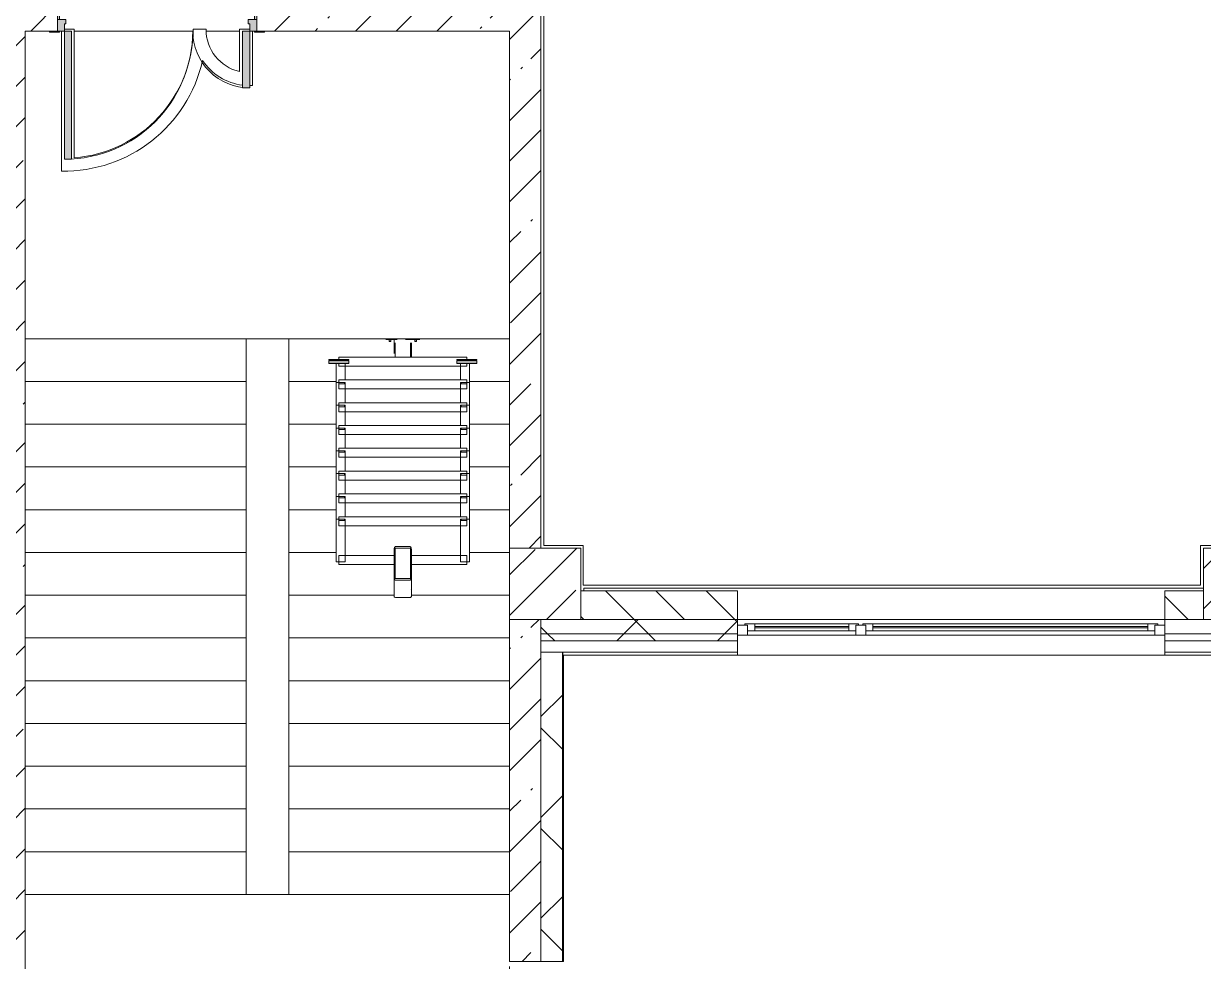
# Model space of a CAD drawing. Header units: millimetres. Extents: x 2623 to 211276, y -8553 to 29000.
# Drawn here: x 156334 to 164616, y 1150 to 7732 of the extents above; entities that cross this region are included whole.
import ezdxf

# ---------------------------------------------------------------- set-up
doc = ezdxf.new("R2010")
doc.units = ezdxf.units.MM
doc.linetypes.add('200_ШТРИХ__ш1_п0_6_', pattern=[160, 100, -60])
for name, color, linetype, lineweight in [('A-DETL-MBND-1', 7, '200_ШТРИХ__ш1_п0_6_', 9), ('A-GENM-1', 7, 'Continuous', 5), ('A-GLAZ-1', 7, 'Continuous', 5), ('A-WALL', 7, 'Continuous', 9), ('A-WALL-3', 7, 'Continuous', 5), ('I-WALL-3', 7, 'Continuous', 5), ('S-COLS-2', 7, 'Continuous', 5), ('S-STRS-1', 7, 'Continuous', 5)]:
    doc.layers.add(name, color=color, linetype=linetype, lineweight=lineweight)
for name, color, linetype, lineweight, true_color in [('A-DOOR-3', 7, 'Continuous', 5, 0xaaaaaa), ('A-DOOR-4', 7, 'Continuous', 5, 0xe2e2e2), ('A-DOOR-FRAM-3', 7, 'Continuous', 5, 0xe2e2e2), ('A-DOOR-FRAM-4', 7, 'Continuous', 5, 0xaaaaaa), ('A-FLOR-3', 7, 'Continuous', 5, 0xaaaaaa)]:
    doc.layers.add(name, color=color, linetype=linetype, lineweight=lineweight, true_color=true_color)
pattern_1 = [(45, (84266.1, 0), (-353.5534, 353.5534), []), (135, (84266.1, 0), (-353.5534, -353.5534), [])]
pattern_2 = [(45, (84266.1, 0), (-285.1231, 285.1231), []), (45, (84551.2, 0), (-285.1231, 285.1231), [504.031, -100.806, 16.764, -84.042])]

# ---------------------------------------------------------------- blocks, each defined once
blk = doc.blocks.new('BSC_Колонна _Прямоугольная - 500х500-V53-3_1_1_птичка')
at = {"layer": 'S-COLS-2'}
h = blk.add_hatch(dxfattribs=at)
h.set_pattern_fill('FP_59', color=256, style=0, pattern_type=2)
h.set_pattern_definition([(45, (-75730, -3800), (-285.1231, 285.1231), []), (45, (-75444.88, -3800), (-285.1231, 285.1231), [504.031, -100.806, 16.764, -84.042])])
h.paths.add_polyline_path([(-250, -250), (250, -250), (250, 250), (-250, 250), (-250, -98.8)])
for p, q in [((250, 250), (-250, 250)), ((-250, 250), (-250, -250)), ((250, -250), (250, 250)), ((-250, -250), (250, -250))]:
    blk.add_line(p, q, dxfattribs=at)
blk = doc.blocks.new('BSC_Колонна _Прямоугольная - 500х500-V54-3_1_1_птичка')
at = {"layer": 'S-COLS-2'}
h = blk.add_hatch(dxfattribs=at)
h.set_pattern_fill('FP_60', color=256, style=0, pattern_type=2)
h.set_pattern_definition([(45, (-80600, -3800), (-285.1231, 285.1231), []), (45, (-80314.88, -3800), (-285.1231, 285.1231), [504.031, -100.806, 16.764, -84.042])])
h.paths.add_polyline_path([(-250, -250), (250, -250), (250, 250), (-250, 250)])
for p, q in [((250, 250), (-250, 250)), ((-250, 250), (-250, -250)), ((250, -250), (250, 250)), ((-250, -250), (250, -250))]:
    blk.add_line(p, q, dxfattribs=at)
blk = doc.blocks.new('110_Дверь_СКБ_2Ст - Д-1 Лестничная клетка EIS60-24319353-3_1_1_птичка')
at = {"layer": 'A-DOOR-4'}
for points in [[(612.5, 1010), (612.5, 110), (662.5, 110), (662.5, 1010)], [(-631.1, 510), (-637.5, 510), (-637.5, 110), (-587.5, 110), (-587.5, 510)], [(712.5, 30), (697.5, 30), (697.5, -110), (712.5, -110)]]:
    blk.add_hatch(color=256, dxfattribs=at).paths.add_polyline_path(points)
h = blk.add_hatch(color=256, dxfattribs=at)
h.paths.add_polyline_path([(662.5, 110), (662.5, 60), (652.5, 60), (652.5, 30), (712.5, 30), (712.5, 110)])
h.paths.add_polyline_path([(-637.5, 110), (-687.5, 110), (-687.5, 30), (-627.5, 30), (-631.1, 60), (-637.5, 60)])
at = {"layer": 'A-DOOR-FRAM-3'}
for points in [[(-742.5, 118), (-742.5, 110), (-672.5, 110), (-672.5, 118)], [(697.5, 118), (697.5, 110), (767.5, 110), (767.5, 118)], [(-672.5, 30), (-687.5, 30), (-687.5, -110), (-672.5, -110)], [(-672.5, -110), (-742.5, -110), (-742.5, -118), (-672.5, -118)], [(697.5, -110), (697.5, -118), (767.5, -118), (767.5, -110)]]:
    blk.add_hatch(color=256, dxfattribs=at).paths.add_polyline_path(points)
at = {"layer": 'A-DOOR-3'}
for p, q in [((662.5, 1010), (612.5, 1010)), ((612.5, 1010), (612.5, 110)), ((662.5, 110), (662.5, 1010)), ((-637.5, 510), (-637.5, 110)), ((-587.5, 510), (-637.5, 510)), ((-587.5, 110), (-587.5, 510)), ((-637.5, 110), (-587.5, 110)), ((612.5, 110), (662.5, 110))]:
    blk.add_line(p, q, dxfattribs=at)
for centre, radius, start, end in [((662.5, 110), 900, 90, 180), ((-637.5, 110), 400, 360, 90)]:
    blk.add_arc(centre, radius, start, end, dxfattribs=at)
at = {"layer": 'A-DOOR-FRAM-4'}
for p, q in [((-672.5, 118), (-742.5, 118)), ((-742.5, 118), (-742.5, 110)), ((-742.5, 110), (-672.5, 110)), ((-637.5, 110), (-687.5, 110)), ((-687.5, 110), (-687.5, 30)), ((-672.5, 110), (-672.5, 118)), ((-637.5, 60), (-637.5, 110)), ((662.5, 110), (662.5, 60)), ((712.5, 110), (662.5, 110)), ((767.5, 118), (697.5, 118)), ((697.5, 118), (697.5, 110)), ((697.5, 110), (767.5, 110)), ((712.5, 30), (712.5, 110)), ((767.5, 110), (767.5, 118)), ((-687.5, 30), (-627.5, 30)), ((-672.5, 30), (-687.5, 30)), ((-687.5, 30), (-687.5, -110)), ((-672.5, -110), (-672.5, 30)), ((-627.5, 60), (-637.5, 60)), ((-627.5, 30), (-627.5, 60)), ((662.5, 60), (652.5, 60)), ((652.5, 60), (652.5, 30)), ((652.5, 30), (712.5, 30)), ((712.5, 30), (697.5, 30)), ((697.5, 30), (697.5, -110)), ((712.5, -110), (712.5, 30)), ((-672.5, -110), (-742.5, -110)), ((-742.5, -110), (-742.5, -118)), ((-742.5, -118), (-672.5, -118)), ((-687.5, -110), (-672.5, -110)), ((-672.5, -118), (-672.5, -110)), ((697.5, -110), (712.5, -110)), ((767.5, -110), (697.5, -110)), ((697.5, -110), (697.5, -118)), ((697.5, -118), (767.5, -118)), ((767.5, -118), (767.5, -110))]:
    blk.add_line(p, q, dxfattribs=at)
blk = doc.blocks.new('Анкер клиновой - Анкер клиновой МКТ В 10-10-16_85-22193208-3_1_1_птичка')
at = {"layer": 'A-DETL-MBND-1'}
for p, q in [((122191.4, 13788), (122191.4, 13784)), ((122207.4, 13788), (122191.4, 13788)), ((122191.4, 13788), (122207.4, 13788)), ((122194.4, 13798), (122194.4, 13784)), ((122204.4, 13798), (122194.4, 13798)), ((122194.4, 13798), (122204.4, 13798)), ((122204.4, 13784), (122204.4, 13798)), ((122207.4, 13784), (122207.4, 13788))]:
    blk.add_line(p, q, dxfattribs=at)
blk = doc.blocks.new('ОМ_Полоса_Трапеция прямоугольная_Прокат_ГОСТ 103-2006 - ОМ_Полоса_Трапеция прямоугольная_Прокат_ГОСТ 103-2006-21111644-3_1_1_птичка')
at = {"layer": 'A-GENM-1'}
for p, q in [((122699.4, 15046.5), (122699.4, 15056.5)), ((122699.4, 15056.5), (122739.4, 15056.5)), ((122739.4, 15046.5), (122699.4, 15046.5)), ((122739.4, 15056.5), (122739.4, 15046.5))]:
    blk.add_line(p, q, dxfattribs=at)
blk = doc.blocks.new('ОМ_Полоса_Трапеция прямоугольная_Прокат_ГОСТ 103-2006 - ОМ_Полоса_Трапеция прямоугольная_Прокат_ГОСТ 103-2006-V106-3_1_1_птичка')
at = {"layer": 'A-GENM-1'}
for p, q in [((122699.4, 14416.5), (122699.4, 14406.5)), ((122739.4, 14416.5), (122699.4, 14416.5)), ((122739.4, 14406.5), (122739.4, 14416.5)), ((122699.4, 14406.5), (122739.4, 14406.5))]:
    blk.add_line(p, q, dxfattribs=at)
blk = doc.blocks.new('ОМ_Полоса_Трапеция прямоугольная_Прокат_ГОСТ 103-2006 - ОМ_Полоса_Трапеция прямоугольная_Прокат_ГОСТ 103-2006-V107-3_1_1_птичка')
at = {"layer": 'A-GENM-1'}
for p, q in [((122699.4, 14256.5), (122699.4, 14246.5)), ((122739.4, 14256.5), (122699.4, 14256.5)), ((122699.4, 14246.5), (122739.4, 14246.5)), ((122739.4, 14246.5), (122739.4, 14256.5))]:
    blk.add_line(p, q, dxfattribs=at)
blk = doc.blocks.new('ОМ_Полоса_Трапеция прямоугольная_Прокат_ГОСТ 103-2006 - ОМ_Полоса_Трапеция прямоугольная_Прокат_ГОСТ 103-2006-V108-3_1_1_птичка')
at = {"layer": 'A-GENM-1'}
for p, q in [((122699.4, 14096.5), (122699.4, 14086.5)), ((122739.4, 14096.5), (122699.4, 14096.5)), ((122699.4, 14086.5), (122739.4, 14086.5)), ((122739.4, 14086.5), (122739.4, 14096.5))]:
    blk.add_line(p, q, dxfattribs=at)
blk = doc.blocks.new('ОМ_Полоса_Прокат_ГОСТ 103-2006 - ОМ_Полоса_Прокат_ГОСТ 103-2006-22193251-3_1_1_птичка')
at = {"layer": 'A-GENM-1'}
for p, q in [((122809.4, 13929.5), (122669.4, 13929.5)), ((122669.4, 13929.5), (122669.4, 13926.5)), ((122669.4, 13926.5), (122809.4, 13926.5)), ((122809.4, 13926.5), (122809.4, 13929.5))]:
    blk.add_line(p, q, dxfattribs=at)
blk = doc.blocks.new('ОМ_Полоса_Прокат_ГОСТ 103-2006 - ОМ_Полоса_Прокат_ГОСТ 103-2006-22193252-3_1_1_птичка')
at = {"layer": 'A-GENM-1'}
for p, q in [((122669.4, 13954.2), (122669.4, 13950.8)), ((122809.4, 13954.2), (122669.4, 13954.2)), ((122669.4, 13950.8), (122809.4, 13950.8)), ((122669.4, 13933.9), (122669.4, 13950.8)), ((122809.4, 13933.9), (122669.4, 13933.9)), ((122809.4, 13950.8), (122809.4, 13954.2)), ((122809.4, 13950.8), (122809.4, 13933.9))]:
    blk.add_line(p, q, dxfattribs=at)
blk = doc.blocks.new('ОМ_Полоса_Трапеция прямоугольная_Прокат_ГОСТ 103-2006 - ОМ_Полоса_Трапеция прямоугольная_Прокат_ГОСТ 103-2006-21111686-3_1_1_птичка')
at = {"layer": 'A-GENM-1'}
for p, q in [((121839.4, 15056.5), (121879.4, 15056.5)), ((121839.4, 15046.5), (121839.4, 15056.5)), ((121879.4, 15046.5), (121839.4, 15046.5)), ((121879.4, 15056.5), (121879.4, 15046.5))]:
    blk.add_line(p, q, dxfattribs=at)
blk = doc.blocks.new('ОМ_Полоса_Трапеция прямоугольная_Прокат_ГОСТ 103-2006 - ОМ_Полоса_Трапеция прямоугольная_Прокат_ГОСТ 103-2006-V109-3_1_1_птичка')
at = {"layer": 'A-GENM-1'}
for p, q in [((121879.4, 14416.5), (121839.4, 14416.5)), ((121839.4, 14416.5), (121839.4, 14406.5)), ((121879.4, 14406.5), (121879.4, 14416.5)), ((121839.4, 14406.5), (121879.4, 14406.5))]:
    blk.add_line(p, q, dxfattribs=at)
blk = doc.blocks.new('ОМ_Полоса_Трапеция прямоугольная_Прокат_ГОСТ 103-2006 - ОМ_Полоса_Трапеция прямоугольная_Прокат_ГОСТ 103-2006-V110-3_1_1_птичка')
at = {"layer": 'A-GENM-1'}
for p, q in [((121879.4, 14256.5), (121839.4, 14256.5)), ((121839.4, 14256.5), (121839.4, 14246.5)), ((121839.4, 14246.5), (121879.4, 14246.5)), ((121879.4, 14246.5), (121879.4, 14256.5))]:
    blk.add_line(p, q, dxfattribs=at)
blk = doc.blocks.new('ОМ_Полоса_Трапеция прямоугольная_Прокат_ГОСТ 103-2006 - ОМ_Полоса_Трапеция прямоугольная_Прокат_ГОСТ 103-2006-V111-3_1_1_птичка')
at = {"layer": 'A-GENM-1'}
for p, q in [((121879.4, 14096.5), (121839.4, 14096.5)), ((121839.4, 14096.5), (121839.4, 14086.5)), ((121839.4, 14086.5), (121879.4, 14086.5)), ((121879.4, 14086.5), (121879.4, 14096.5))]:
    blk.add_line(p, q, dxfattribs=at)
blk = doc.blocks.new('ОМ_Полоса_Прокат_ГОСТ 103-2006 - ОМ_Полоса_Прокат_ГОСТ 103-2006-22193295-3_1_1_птичка')
at = {"layer": 'A-GENM-1'}
for p, q in [((121909.4, 13929.5), (121769.4, 13929.5)), ((121769.4, 13929.5), (121769.4, 13926.5)), ((121769.4, 13926.5), (121909.4, 13926.5)), ((121909.4, 13926.5), (121909.4, 13929.5))]:
    blk.add_line(p, q, dxfattribs=at)
blk = doc.blocks.new('ОМ_Полоса_Прокат_ГОСТ 103-2006 - ОМ_Полоса_Прокат_ГОСТ 103-2006-22193296-3_1_1_птичка')
at = {"layer": 'A-GENM-1'}
for p, q in [((121909.4, 13954.2), (121769.4, 13954.2)), ((121769.4, 13954.2), (121769.4, 13950.8)), ((121769.4, 13950.8), (121909.4, 13950.8)), ((121769.4, 13933.9), (121769.4, 13950.8)), ((121909.4, 13933.9), (121769.4, 13933.9)), ((121909.4, 13950.8), (121909.4, 13954.2)), ((121909.4, 13950.8), (121909.4, 13933.9))]:
    blk.add_line(p, q, dxfattribs=at)
blk = doc.blocks.new('ОМ_Труба_ГОСТ 8639-82 - ОМ_Труба_ГОСТ 8639-82-21111694-3_1_1_птичка')
at = {"layer": 'A-GENM-1'}
for p, q in [((122229.4, 15590.5), (122229.4, 15456.5)), ((122238.4, 15595.1), (122340.4, 15595.1)), ((122349.4, 15456.5), (122349.4, 15590.5)), ((122229.4, 15256.4), (122229.4, 15456.5)), ((122235.4, 15456.5), (122235.4, 15256.4)), ((122238.4, 15474.2), (122340.4, 15474.2)), ((122340.4, 15462.4), (122238.4, 15462.4)), ((122343.4, 15256.4), (122343.4, 15456.5)), ((122349.4, 15456.5), (122349.4, 15256.4)), ((122238.4, 15250.5), (122340.4, 15250.5)), ((122340.4, 15238.8), (122238.4, 15238.8))]:
    blk.add_line(p, q, dxfattribs=at)
at = {"layer": 'A-GENM-1', "flags": 128}
for points in [[(122229.4, 15456.5), (122229.6, 15460), (122230.1, 15463.3), (122231, 15466.3), (122232.1, 15469), (122233.4, 15471.2), (122235, 15472.8), (122236.7, 15473.8), (122238.4, 15474.2)], [(122238.4, 15462.4), (122237.9, 15462.3), (122237.3, 15461.9), (122236.8, 15461.4), (122236.3, 15460.7), (122235.9, 15459.8), (122235.7, 15458.8), (122235.5, 15457.7), (122235.4, 15456.5)], [(122340.4, 15474.2), (122342.2, 15473.8), (122343.9, 15472.8), (122345.4, 15471.2), (122346.8, 15469), (122347.9, 15466.3), (122348.8, 15463.3), (122349.3, 15460), (122349.4, 15456.5)], [(122343.4, 15456.5), (122343.4, 15457.7), (122343.2, 15458.8), (122342.9, 15459.8), (122342.6, 15460.7), (122342.1, 15461.4), (122341.6, 15461.9), (122341, 15462.3), (122340.4, 15462.4)], [(122238.4, 15238.8), (122236.7, 15239.1), (122235, 15240.1), (122233.4, 15241.8), (122232.1, 15243.9), (122231, 15246.6), (122230.1, 15249.7), (122229.6, 15253), (122229.4, 15256.4)], [(122235.4, 15256.4), (122235.5, 15255.3), (122235.7, 15254.2), (122235.9, 15253.2), (122236.3, 15252.3), (122236.8, 15251.5), (122237.3, 15251), (122237.9, 15250.7), (122238.4, 15250.5)], [(122349.4, 15256.4), (122349.3, 15253), (122348.8, 15249.7), (122347.9, 15246.6), (122346.8, 15243.9), (122345.4, 15241.8), (122343.9, 15240.1), (122342.2, 15239.1), (122340.4, 15238.8)], [(122340.4, 15250.5), (122341, 15250.7), (122341.6, 15251), (122342.1, 15251.5), (122342.6, 15252.3), (122342.9, 15253.2), (122343.2, 15254.2), (122343.4, 15255.3), (122343.4, 15256.4)]]:
    blk.add_lwpolyline(points, dxfattribs=at)
at = {"layer": 'A-GENM-1'}
for centre, major_axis, start_param, end_param in [((122238.4, 15590.5), (9, 0), 1.570796, 3.141593), ((122340.4, 15590.5), (9, 0), 0, 1.570796), ((122238.4, 15538.5), (9, 0), 3.141593, 3.665191), ((122340.4, 15538.5), (-9, 0), 2.617994, 3.141593)]:
    blk.add_ellipse(centre, major_axis=major_axis, ratio=0.509802, start_param=start_param, end_param=end_param, dxfattribs=at)
blk = doc.blocks.new('ОМ_Уголок_ГОСТ 8509-93 - ОМ_Уголок_ГОСТ 8509-93-22194532-3_1_1_птичка')
at = {"layer": 'A-GENM-1'}
for p, q in [((0, 45.2), (0, -17.8)), ((390, 45.2), (0, 45.2)), ((900, 45.2), (510, 45.2)), ((900, -17.8), (900, 45.2)), ((0, -17.8), (390, -17.8)), ((510, -17.8), (900, -17.8))]:
    blk.add_line(p, q, dxfattribs=at)
blk = doc.blocks.new('ОМ_Уголок_ГОСТ 8509-93 - ОМ_Уголок_ГОСТ 8509-93-V112-3_1_1_птичка')
at = {"layer": 'A-GENM-1'}
for p, q in [((0, 45.2), (0, -17.8)), ((900, 45.2), (0, 45.2)), ((900, -17.8), (900, 45.2)), ((0, -17.8), (900, -17.8))]:
    blk.add_line(p, q, dxfattribs=at)
blk = doc.blocks.new('ОМ_Уголок_ГОСТ 8509-93 - ОМ_Уголок_ГОСТ 8509-93-22194533-3_1_1_птичка')
at = {"layer": 'A-GENM-1'}
for p, q in [((0, 45.2), (0, -17.8)), ((300, 45.2), (0, 45.2)), ((300, -17.8), (300, 45.2)), ((0, -17.8), (300, -17.8))]:
    blk.add_line(p, q, dxfattribs=at)
blk = doc.blocks.new('ОМ_Уголок_ГОСТ 8509-93 - ОМ_Уголок_ГОСТ 8509-93-V113-3_1_1_птичка')
at = {"layer": 'A-GENM-1'}
for p, q in [((0, 45.2), (0, -17.8)), ((142.2, 45.2), (0, 45.2)), ((0, -17.8), (160, -17.8))]:
    blk.add_line(p, q, dxfattribs=at)
blk = doc.blocks.new('ОМ_Уголок_ГОСТ 8509-93 - ОМ_Уголок_ГОСТ 8509-93-V114-3_1_1_птичка')
at = {"layer": 'A-GENM-1'}
for p, q in [((300, 45.2), (157.8, 45.2)), ((300, -17.8), (300, 45.2)), ((140, -17.8), (300, -17.8))]:
    blk.add_line(p, q, dxfattribs=at)
blk = doc.blocks.new('ОМ_Уголок_ГОСТ 8509-93 - ОМ_Уголок_ГОСТ 8509-93-V115-3_1_1_птичка')
at = {"layer": 'A-GENM-1'}
for p, q in [((0, 45.2), (0, 27.8)), ((900, 45.2), (0, 45.2)), ((0, 7.4), (0, -17.8)), ((900, 27.8), (900, 45.2)), ((900, -17.8), (900, 7.4)), ((0, -17.8), (900, -17.8))]:
    blk.add_line(p, q, dxfattribs=at)
blk = doc.blocks.new('ОМ_Уголок_ГОСТ 8509-93 - ОМ_Уголок_ГОСТ 8509-93-V116-3_1_1_птичка')
at = {"layer": 'A-GENM-1'}
for p, q in [((0, 45.2), (0, -17.8)), ((7.4, 45.2), (0, 45.2)), ((142.2, 45.2), (27.8, 45.2)), ((0, -17.8), (7.4, -17.8)), ((27.8, -17.8), (160, -17.8))]:
    blk.add_line(p, q, dxfattribs=at)
blk = doc.blocks.new('ОМ_Уголок_ГОСТ 8509-93 - ОМ_Уголок_ГОСТ 8509-93-V117-3_1_1_птичка')
at = {"layer": 'A-GENM-1'}
for p, q in [((272.2, 45.2), (157.8, 45.2)), ((300, 45.2), (292.6, 45.2)), ((300, -17.8), (300, 45.2)), ((140, -17.8), (272.2, -17.8)), ((292.6, -17.8), (300, -17.8))]:
    blk.add_line(p, q, dxfattribs=at)
blk = doc.blocks.new('ОМ_Труба_ГОСТ 8639-82 - ОМ_Труба_ГОСТ 8639-82-21111710-3_1_1_птичка')
at = {"layer": 'A-DETL-MBND-1'}
for p, q in [((122229.4, 13908.7), (122229.4, 13784)), ((122235.4, 13908.7), (122235.4, 13784)), ((122343.4, 13908.7), (122343.4, 13784)), ((122349.4, 13784), (122349.4, 13908.7))]:
    blk.add_line(p, q, dxfattribs=at)
blk = doc.blocks.new('ОМ_Уголок_ГОСТ 8510-86 - ОМ_Уголок_ГОСТ 8510-86-V118-3_1_1_птичка')
at = {"layer": 'A-DETL-MBND-1'}
blk.add_line((0, 0), (240, 0), dxfattribs=at)
blk = doc.blocks.new('120_Окно_СКБ_2Ст - 120_Окно_СКБ_2Ст 3000х2500 _мал_створка слева_-22809161-3_1_1_птичка')
at = {"layer": 'A-GLAZ-1'}
for p, q in [((-1500, -75), (-1500, -5)), ((-1500, -5), (-1430, -5)), ((1500, -5), (-1500, -5)), ((-1430, -75), (-1500, -75)), ((-1500, -75), (-1450, -75)), ((-1430, -75), (-1450, -75)), ((-1450, -75), (-1450, -85)), ((-1430, -5), (-1430, -75)), ((600, -35), (-1430, -35)), ((-1430, -35), (-1430, -75)), ((-1380, -85), (-1380, -35)), ((-1380, -55), (550, -55)), ((550, -65), (-1380, -65)), ((550, -85), (550, -35)), ((600, -75), (600, -5)), ((600, -5), (670, -5)), ((600, -75), (600, -35)), ((670, -75), (600, -75)), ((620, -75), (600, -75)), ((620, -75), (650, -75)), ((620, -85), (620, -75)), ((670, -75), (650, -75)), ((650, -75), (650, -85)), ((670, -5), (670, -75)), ((1430, -35), (670, -35)), ((670, -35), (670, -75)), ((720, -85), (720, -35)), ((720, -55), (1380, -55)), ((1380, -65), (720, -65)), ((1380, -85), (1380, -35)), ((1430, -75), (1430, -5)), ((1430, -5), (1500, -5)), ((1430, -75), (1430, -35)), ((1500, -75), (1430, -75)), ((1450, -75), (1430, -75)), ((1450, -75), (1500, -75)), ((1450, -85), (1450, -75)), ((1500, -5), (1500, -75)), ((-1450, -85), (620, -85)), ((620, -85), (-1450, -85)), ((650, -85), (1450, -85)), ((1450, -85), (650, -85))]:
    blk.add_line(p, q, dxfattribs=at)

msp = doc.modelspace()

# ---------------------------------------------------------------- hatches: boundary and pattern name
at = {"layer": 'A-WALL-3'}
h = msp.add_hatch(dxfattribs=at)
h.set_pattern_fill('FP_69', color=256, style=0, pattern_type=2)
h.set_pattern_definition([(135, (84266.1, 0), (-176.7767, -176.7767), [])])
h.paths.add_polyline_path([(168366.1, 3550), (168466.1, 3550), (168466.1, 3750), (168366.1, 3750), (168366.1, 3701.2)])
h.paths.add_polyline_path([(167236.7, 3550), (167466.1, 3550), (167466.1, 3750), (166566.1, 3750), (166566.1, 3550)])
h.paths.add_polyline_path([(164346.1, 3550), (164616.1, 3550), (164616.1, 3750), (164346.1, 3750)])
h.paths.add_polyline_path([(160711.3, 3550), (161346.1, 3550), (161346.1, 3750), (160246.1, 3750), (160246.1, 3550)])
h.paths.add_polyline_path([(165116.1, 3550), (165666.1, 3550), (165666.1, 3750), (165116.1, 3750), (165116.1, 3666.7)])
h = msp.add_hatch(dxfattribs=at)
h.set_pattern_fill('FP_71', color=256, style=0, pattern_type=2)
h.set_pattern_definition(pattern_1)
h.paths.add_polyline_path([(168967.7, 3450), (168966.1, 3550), (168366.1, 3550), (168366.1, 3450), (168966.1, 3450)])
h.paths.add_polyline_path([(160711.3, 3450), (161346.1, 3450), (161346.1, 3550), (159966.1, 3550), (159966.1, 3450), (160246.1, 3450)])
h.paths.add_polyline_path([(166566.1, 3450), (167466.1, 3450), (167466.1, 3550), (166566.1, 3550)])
h.paths.add_polyline_path([(165666.1, 3450), (165666.1, 3550), (164346.1, 3550), (164346.1, 3450), (165372.3, 3450)])
h = msp.add_hatch(dxfattribs=at)
h.set_pattern_fill('FP_71', color=256, style=0, pattern_type=2)
h.set_pattern_definition(pattern_1)
h.paths.add_polyline_path([(169067.7, 3400), (169067.7, 3450), (168366.1, 3450), (168366.1, 3400), (168967.7, 3400)])
h.paths.add_polyline_path([(161346.1, 3400), (161346.1, 3450), (159966.1, 3450), (159966.1, 3400), (160711.3, 3400)])
h.paths.add_polyline_path([(164346.1, 3400), (165666.1, 3400), (165666.1, 3450), (164346.1, 3450)])
h.paths.add_polyline_path([(167236.7, 3400), (167466.1, 3400), (167466.1, 3450), (166566.1, 3450), (166566.1, 3400)])
h = msp.add_hatch(dxfattribs=at)
h.set_pattern_fill('FP_71', color=256, style=0, pattern_type=2)
h.set_pattern_definition(pattern_1)
h.paths.add_polyline_path([(160116.1, -250), (160116.1, 350), (159966.1, 350), (159966.1, -250)])
h.paths.add_polyline_path([(160116.1, 1150), (160116.1, 3320), (159966.1, 3320), (159966.1, 1150)])
at = {"layer": 'I-WALL-3'}
h = msp.add_hatch(dxfattribs=at)
h.set_pattern_fill('FP_67', color=256, style=0, pattern_type=2)
h.set_pattern_definition(pattern_2)
h.paths.add_polyline_path([(158026.1, 7680), (159746.1, 7680), (159746.1, 7900), (157971.1, 7900), (157971.1, 7680)])
h.paths.add_polyline_path([(156516.1, 7680), (156571.1, 7680), (156571.1, 7900), (156126.1, 7900), (156126.1, 7680), (156346.1, 7680)])
h = msp.add_hatch(dxfattribs=at)
h.set_pattern_fill('FP_67', color=256, style=0, pattern_type=2)
h.set_pattern_definition(pattern_2)
h.paths.add_polyline_path([(159779.1, 120), (159966.1, 120), (159966.1, 350), (159746.1, 350), (159746.1, 120)])
h.paths.add_polyline_path([(159779.1, 1150), (159966.1, 1150), (159966.1, 3550), (159746.1, 3550), (159746.1, 1150)])
h.paths.add_polyline_path([(159746.1, 4050), (159966.1, 4050), (159966.1, 7900), (159746.1, 7900), (159746.1, 4279.6)])
h = msp.add_hatch(dxfattribs=at)
h.set_pattern_fill('FP_67', color=256, style=0, pattern_type=2)
h.set_pattern_definition(pattern_2)
h.paths.add_polyline_path([(156126.1, 120), (156346.1, 120), (156346.1, 7680), (156126.1, 7680), (156126.1, 1965.8)])

# ---------------------------------------------------------------- linework, layer by layer
at = {"layer": 'A-DETL-MBND-1'}
msp.add_line((159746.1, 535), (159746.1, 1150), dxfattribs=at)
at = {"layer": 'A-FLOR-3'}
for p, q in [((159987.1, 9100), (159987.1, 4070)), ((156599.6, 7680), (156599.6, 6697.1)), ((156689.6, 7691.9), (156621.1, 7691.9)), ((156689.6, 6789.7), (156689.6, 7691.9)), ((156689.6, 7680), (157523.9, 7680)), ((157614.6, 7691.9), (157524.6, 7691.9)), ((157615.7, 7680), (157850.8, 7680)), ((157921.1, 7691.9), (157850.8, 7691.9)), ((157850.8, 7691.9), (157850.8, 7394.8)), ((157940.8, 7297.5), (157940.8, 7680)), ((159987.1, 4070), (160261.1, 4070)), ((160261.1, 4070), (160261.1, 3791)), ((164596.1, 3791), (164596.1, 4070)), ((164596.1, 4070), (165136.1, 4070)), ((160261.1, 3791), (164596.1, 3791))]:
    msp.add_line(p, q, dxfattribs=at)
for centre, radius, start, end in [((156619.6, 7691.9), 905, 274.43687, 360), ((157919.6, 7691.9), 305, 180, 256.9573), ((156619.6, 7691.9), 995, 268.8489, 347.32946), ((157919.6, 7691.9), 395, 213.54048, 262.94436), ((157919.6, 7691.9), 395, 270.21425, 273.07201)]:
    msp.add_arc(centre, radius, start, end, dxfattribs=at)
at = {"layer": 'A-WALL'}
for p, q in [((161346.1, 3550), (160246.1, 3550)), ((164616.1, 3550), (164346.1, 3550)), ((159966.1, 3450), (161346.1, 3450)), ((159966.1, 3400), (161346.1, 3400)), ((164346.1, 3450), (165666.1, 3450)), ((164346.1, 3400), (165666.1, 3400)), ((159966.1, 3320), (159966.1, 1150)), ((159966.1, 3320), (161346.1, 3320)), ((160116.1, 1150), (160116.1, 3320)), ((160119.1, 1150), (160119.1, 3320)), ((164346.1, 3320), (165666.1, 3320)), ((160124.1, 3300), (160119.1, 3300))]:
    msp.add_line(p, q, dxfattribs=at)
at = {"layer": 'A-WALL-3'}
for p, q in [((161346.1, 3750), (160246.1, 3750)), ((161346.1, 3300), (161346.1, 3750)), ((164346.1, 3750), (164346.1, 3300)), ((164616.1, 3750), (164346.1, 3750)), ((159966.1, 3550), (159966.1, 3320)), ((161346.1, 3550), (164346.1, 3550)), ((160124.1, 1150), (160124.1, 3300)), ((169217.7, 3300), (160124.1, 3300)), ((159966.1, 1150), (160124.1, 1150))]:
    msp.add_line(p, q, dxfattribs=at)
at = {"layer": 'I-WALL-3'}
for p, q in [((159966.1, 4050), (159966.1, 7900)), ((156346.1, 120), (156346.1, 7680)), ((156346.1, 7680), (156516.1, 7680)), ((157523.9, 7680), (156689.6, 7680)), ((157850.8, 7680), (157615.7, 7680)), ((158026.1, 7680), (159746.1, 7680)), ((159746.1, 7680), (159746.1, 4050)), ((160266.1, 3770), (164616.1, 3770)), ((160266.1, 3770), (160266.1, 3750)), ((159746.1, 3550), (159746.1, 1150)), ((164346.1, 3550), (161346.1, 3550)), ((159746.1, 1150), (159966.1, 1150))]:
    msp.add_line(p, q, dxfattribs=at)
at = {"layer": 'S-STRS-1'}
for p, q in [((157523.9, 7680), (156689.6, 7680)), ((157850.8, 7680), (157615.7, 7680)), ((156346.1, 5520), (157896.1, 5520)), ((156346.1, 5520), (157896.1, 5520)), ((157896.1, 5520), (159746.1, 5520)), ((157896.1, 5220), (157896.1, 5520)), ((158196.1, 5520), (158196.1, 5220)), ((156346.1, 5220), (157896.1, 5220)), ((156346.1, 5220), (157896.1, 5220)), ((157896.1, 4920), (157896.1, 5220)), ((158196.1, 5220), (158196.1, 4920)), ((158528.3, 5220), (158196.1, 5220)), ((158528.3, 5220), (158196.1, 5220)), ((159746.1, 5220), (159463.9, 5220)), ((159746.1, 5220), (159463.9, 5220)), ((156346.1, 4920), (157896.1, 4920)), ((156346.1, 4920), (157896.1, 4920)), ((157896.1, 4620), (157896.1, 4920)), ((158196.1, 4920), (158196.1, 4620)), ((158528.3, 4920), (158196.1, 4920)), ((158528.3, 4920), (158196.1, 4920)), ((159746.1, 4920), (159463.9, 4920)), ((159746.1, 4920), (159463.9, 4920)), ((156346.1, 4620), (157896.1, 4620)), ((156346.1, 4620), (157896.1, 4620)), ((157896.1, 4320), (157896.1, 4620)), ((158196.1, 4620), (158196.1, 4320)), ((158528.3, 4620), (158196.1, 4620)), ((158528.3, 4620), (158196.1, 4620)), ((159746.1, 4620), (159463.9, 4620)), ((159746.1, 4620), (159463.9, 4620)), ((156346.1, 4320), (157896.1, 4320)), ((156346.1, 4320), (157896.1, 4320)), ((157896.1, 4020), (157896.1, 4320)), ((158196.1, 4320), (158196.1, 4020)), ((158528.3, 4320), (158196.1, 4320)), ((158528.3, 4320), (158196.1, 4320)), ((159746.1, 4320), (159463.9, 4320)), ((159746.1, 4320), (159463.9, 4320)), ((156346.1, 4020), (157896.1, 4020)), ((156346.1, 4020), (157896.1, 4020)), ((157896.1, 3720), (157896.1, 4020)), ((158196.1, 4020), (158196.1, 3720)), ((158528.3, 4020), (158196.1, 4020)), ((158528.3, 4020), (158196.1, 4020)), ((159746.1, 4020), (159463.9, 4020)), ((159746.1, 4020), (159463.9, 4020)), ((156346.1, 3720), (157896.1, 3720)), ((156346.1, 3720), (157896.1, 3720)), ((157896.1, 3420), (157896.1, 3720)), ((158196.1, 3720), (158196.1, 3420)), ((158937.4, 3720), (158196.1, 3720)), ((158937.4, 3720), (158196.1, 3720)), ((159746.1, 3720), (159054.7, 3720)), ((159746.1, 3720), (159054.7, 3720)), ((156346.1, 3420), (157896.1, 3420)), ((156346.1, 3420), (157896.1, 3420)), ((157896.1, 3120), (157896.1, 3420)), ((158196.1, 3420), (158196.1, 3120)), ((159746.1, 3420), (158196.1, 3420)), ((159746.1, 3420), (158196.1, 3420)), ((156346.1, 3120), (157896.1, 3120)), ((156346.1, 3120), (157896.1, 3120)), ((157896.1, 2820), (157896.1, 3120)), ((158196.1, 3120), (158196.1, 2820)), ((159746.1, 3120), (158196.1, 3120)), ((159746.1, 3120), (158196.1, 3120)), ((156346.1, 2820), (157896.1, 2820)), ((156346.1, 2820), (157896.1, 2820)), ((157896.1, 2520), (157896.1, 2820)), ((158196.1, 2820), (158196.1, 2520)), ((159746.1, 2820), (158196.1, 2820)), ((159746.1, 2820), (158196.1, 2820)), ((156346.1, 2520), (157896.1, 2520)), ((156346.1, 2520), (157896.1, 2520)), ((157896.1, 2220), (157896.1, 2520)), ((158196.1, 2520), (158196.1, 2220)), ((159746.1, 2520), (158196.1, 2520)), ((159746.1, 2520), (158196.1, 2520)), ((156346.1, 2220), (157896.1, 2220)), ((156346.1, 2220), (157896.1, 2220)), ((157896.1, 1920), (157896.1, 2220)), ((158196.1, 2220), (158196.1, 1920)), ((159746.1, 2220), (158196.1, 2220)), ((159746.1, 2220), (158196.1, 2220)), ((156346.1, 1920), (157896.1, 1920)), ((156346.1, 1920), (157896.1, 1920)), ((157896.1, 1620), (157896.1, 1920)), ((158196.1, 1920), (158196.1, 1620)), ((159746.1, 1920), (158196.1, 1920)), ((159746.1, 1920), (158196.1, 1920)), ((156346.1, 1620), (157896.1, 1620)), ((156346.1, 1620), (157896.1, 1620)), ((158196.1, 1620), (157896.1, 1620)), ((159746.1, 1620), (158196.1, 1620)), ((159746.1, 1620), (158196.1, 1620))]:
    msp.add_line(p, q, dxfattribs=at)

# ---------------------------------------------------------------- block references
at = {"layer": 'A-DETL-MBND-1', "extrusion": (0, 0, -1)}
msp.add_blockref('ОМ_Уголок_ГОСТ 8510-86 - ОМ_Уголок_ГОСТ 8510-86-V118-3_1_1_птичка', (-159116.1, 5515.8), dxfattribs=at)
at = {"layer": 'A-DETL-MBND-1', "rotation": 180}
for name, p in [('Анкер клиновой - Анкер клиновой МКТ В 10-10-16_85-22193208-3_1_1_птичка', (281105.5, 19299.8)), ('ОМ_Труба_ГОСТ 8639-82 - ОМ_Труба_ГОСТ 8639-82-21111710-3_1_1_птичка', (281285.5, 19299.8)), ('Анкер клиновой - Анкер клиновой МКТ В 10-10-16_85-22193208-3_1_1_птичка', (281285.5, 19299.8))]:
    msp.add_blockref(name, p, dxfattribs=at)
at = {"layer": 'A-DOOR-3', "rotation": 180}
msp.add_blockref('110_Дверь_СКБ_2Ст - Д-1 Лестничная клетка EIS60-24319353-3_1_1_птичка', (157283.6, 7790), dxfattribs=at)
at = {"layer": 'A-GENM-1', "extrusion": (0, 0, -1)}
for name, p, rotation in [('ОМ_Уголок_ГОСТ 8509-93 - ОМ_Уголок_ГОСТ 8509-93-V115-3_1_1_птичка', (-158546.1, 5373.3), 180), ('ОМ_Уголок_ГОСТ 8509-93 - ОМ_Уголок_ГОСТ 8509-93-V117-3_1_1_птичка', (-158546.1, 5073.3), 90.00000000000087), ('ОМ_Уголок_ГОСТ 8509-93 - ОМ_Уголок_ГОСТ 8509-93-V116-3_1_1_птичка', (-159446.1, 5373.3), 270.0000000000007), ('ОМ_Уголок_ГОСТ 8509-93 - ОМ_Уголок_ГОСТ 8509-93-V112-3_1_1_птичка', (-158546.1, 5213.3), 180), ('ОМ_Уголок_ГОСТ 8509-93 - ОМ_Уголок_ГОСТ 8509-93-V114-3_1_1_птичка', (-158546.1, 4913.3), 90.00000000000087), ('ОМ_Уголок_ГОСТ 8509-93 - ОМ_Уголок_ГОСТ 8509-93-V113-3_1_1_птичка', (-159446.1, 5213.3), 270.0000000000007), ('ОМ_Уголок_ГОСТ 8509-93 - ОМ_Уголок_ГОСТ 8509-93-V114-3_1_1_птичка', (-158546.1, 4753.3), 90.00000000000087), ('ОМ_Уголок_ГОСТ 8509-93 - ОМ_Уголок_ГОСТ 8509-93-V112-3_1_1_птичка', (-158546.1, 5053.3), 180), ('ОМ_Уголок_ГОСТ 8509-93 - ОМ_Уголок_ГОСТ 8509-93-V113-3_1_1_птичка', (-159446.1, 5053.3), 270.0000000000007), ('ОМ_Уголок_ГОСТ 8509-93 - ОМ_Уголок_ГОСТ 8509-93-V114-3_1_1_птичка', (-158546.1, 4593.3), 90.00000000000087), ('ОМ_Уголок_ГОСТ 8509-93 - ОМ_Уголок_ГОСТ 8509-93-V112-3_1_1_птичка', (-158546.1, 4893.3), 180), ('ОМ_Уголок_ГОСТ 8509-93 - ОМ_Уголок_ГОСТ 8509-93-V113-3_1_1_птичка', (-159446.1, 4893.3), 270.0000000000007), ('ОМ_Уголок_ГОСТ 8509-93 - ОМ_Уголок_ГОСТ 8509-93-V114-3_1_1_птичка', (-158546.1, 4433.3), 90.00000000000087), ('ОМ_Уголок_ГОСТ 8509-93 - ОМ_Уголок_ГОСТ 8509-93-V112-3_1_1_птичка', (-158546.1, 4733.3), 180), ('ОМ_Уголок_ГОСТ 8509-93 - ОМ_Уголок_ГОСТ 8509-93-V113-3_1_1_птичка', (-159446.1, 4733.3), 270.0000000000007), ('ОМ_Уголок_ГОСТ 8509-93 - ОМ_Уголок_ГОСТ 8509-93-V114-3_1_1_птичка', (-158546.1, 4273.3), 90.00000000000087), ('ОМ_Уголок_ГОСТ 8509-93 - ОМ_Уголок_ГОСТ 8509-93-V112-3_1_1_птичка', (-158546.1, 4573.3), 180), ('ОМ_Уголок_ГОСТ 8509-93 - ОМ_Уголок_ГОСТ 8509-93-V113-3_1_1_птичка', (-159446.1, 4573.3), 270.0000000000007), ('ОМ_Уголок_ГОСТ 8509-93 - ОМ_Уголок_ГОСТ 8509-93-V114-3_1_1_птичка', (-158546.1, 4113.3), 90.00000000000087), ('ОМ_Уголок_ГОСТ 8509-93 - ОМ_Уголок_ГОСТ 8509-93-V112-3_1_1_птичка', (-158546.1, 4413.3), 180), ('ОМ_Уголок_ГОСТ 8509-93 - ОМ_Уголок_ГОСТ 8509-93-V113-3_1_1_птичка', (-159446.1, 4413.3), 270.0000000000007), ('ОМ_Уголок_ГОСТ 8509-93 - ОМ_Уголок_ГОСТ 8509-93-22194533-3_1_1_птичка', (-158546.1, 3953.3), 90.00000000000087), ('ОМ_Уголок_ГОСТ 8509-93 - ОМ_Уголок_ГОСТ 8509-93-V112-3_1_1_птичка', (-158546.1, 4253.3), 180), ('ОМ_Уголок_ГОСТ 8509-93 - ОМ_Уголок_ГОСТ 8509-93-22194533-3_1_1_птичка', (-159446.1, 4253.3), 270.0000000000007)]:
    msp.add_blockref(name, p, dxfattribs=dict(at, rotation=rotation))
at = {"layer": 'A-GENM-1', "rotation": 180}
for name, p in [('ОМ_Полоса_Прокат_ГОСТ 103-2006 - ОМ_Полоса_Прокат_ГОСТ 103-2006-22193251-3_1_1_птичка', (281285.5, 19299.8)), ('ОМ_Полоса_Прокат_ГОСТ 103-2006 - ОМ_Полоса_Прокат_ГОСТ 103-2006-22193252-3_1_1_птичка', (281285.5, 19299.8)), ('ОМ_Полоса_Прокат_ГОСТ 103-2006 - ОМ_Полоса_Прокат_ГОСТ 103-2006-22193295-3_1_1_птичка', (281285.5, 19299.8)), ('ОМ_Полоса_Прокат_ГОСТ 103-2006 - ОМ_Полоса_Прокат_ГОСТ 103-2006-22193296-3_1_1_птичка', (281285.5, 19299.8)), ('ОМ_Полоса_Трапеция прямоугольная_Прокат_ГОСТ 103-2006 - ОМ_Полоса_Трапеция прямоугольная_Прокат_ГОСТ 103-2006-V108-3_1_1_птичка', (281285.5, 19299.8)), ('ОМ_Полоса_Трапеция прямоугольная_Прокат_ГОСТ 103-2006 - ОМ_Полоса_Трапеция прямоугольная_Прокат_ГОСТ 103-2006-V111-3_1_1_птичка', (281285.5, 19299.8)), ('ОМ_Полоса_Трапеция прямоугольная_Прокат_ГОСТ 103-2006 - ОМ_Полоса_Трапеция прямоугольная_Прокат_ГОСТ 103-2006-V107-3_1_1_птичка', (281285.5, 19299.8)), ('ОМ_Полоса_Трапеция прямоугольная_Прокат_ГОСТ 103-2006 - ОМ_Полоса_Трапеция прямоугольная_Прокат_ГОСТ 103-2006-V110-3_1_1_птичка', (281285.5, 19299.8)), ('ОМ_Полоса_Трапеция прямоугольная_Прокат_ГОСТ 103-2006 - ОМ_Полоса_Трапеция прямоугольная_Прокат_ГОСТ 103-2006-V106-3_1_1_птичка', (281285.5, 19299.8)), ('ОМ_Полоса_Трапеция прямоугольная_Прокат_ГОСТ 103-2006 - ОМ_Полоса_Трапеция прямоугольная_Прокат_ГОСТ 103-2006-V109-3_1_1_птичка', (281285.5, 19299.8)), ('ОМ_Полоса_Трапеция прямоугольная_Прокат_ГОСТ 103-2006 - ОМ_Полоса_Трапеция прямоугольная_Прокат_ГОСТ 103-2006-21111644-3_1_1_птичка', (281285.5, 19779.8)), ('ОМ_Полоса_Трапеция прямоугольная_Прокат_ГОСТ 103-2006 - ОМ_Полоса_Трапеция прямоугольная_Прокат_ГОСТ 103-2006-21111686-3_1_1_птичка', (281285.5, 19779.8)), ('ОМ_Полоса_Трапеция прямоугольная_Прокат_ГОСТ 103-2006 - ОМ_Полоса_Трапеция прямоугольная_Прокат_ГОСТ 103-2006-21111644-3_1_1_птичка', (281285.5, 19619.8)), ('ОМ_Полоса_Трапеция прямоугольная_Прокат_ГОСТ 103-2006 - ОМ_Полоса_Трапеция прямоугольная_Прокат_ГОСТ 103-2006-21111686-3_1_1_птичка', (281285.5, 19619.8)), ('ОМ_Полоса_Трапеция прямоугольная_Прокат_ГОСТ 103-2006 - ОМ_Полоса_Трапеция прямоугольная_Прокат_ГОСТ 103-2006-21111644-3_1_1_птичка', (281285.5, 19459.8)), ('ОМ_Полоса_Трапеция прямоугольная_Прокат_ГОСТ 103-2006 - ОМ_Полоса_Трапеция прямоугольная_Прокат_ГОСТ 103-2006-21111686-3_1_1_птичка', (281285.5, 19459.8)), ('ОМ_Полоса_Трапеция прямоугольная_Прокат_ГОСТ 103-2006 - ОМ_Полоса_Трапеция прямоугольная_Прокат_ГОСТ 103-2006-21111644-3_1_1_птичка', (281285.5, 19299.8)), ('ОМ_Полоса_Трапеция прямоугольная_Прокат_ГОСТ 103-2006 - ОМ_Полоса_Трапеция прямоугольная_Прокат_ГОСТ 103-2006-21111686-3_1_1_птичка', (281285.5, 19299.8)), ('ОМ_Труба_ГОСТ 8639-82 - ОМ_Труба_ГОСТ 8639-82-21111694-3_1_1_птичка', (281285.5, 19299.8))]:
    msp.add_blockref(name, p, dxfattribs=at)
at = {"layer": 'A-GENM-1', "extrusion": (0, 0, -1)}
msp.add_blockref('ОМ_Уголок_ГОСТ 8509-93 - ОМ_Уголок_ГОСТ 8509-93-22194532-3_1_1_птичка', (-159446.1, 3953.3), dxfattribs=at)
at = {"layer": 'A-GLAZ-1', "rotation": 180}
msp.add_blockref('120_Окно_СКБ_2Ст - 120_Окно_СКБ_2Ст 3000х2500 _мал_створка слева_-22809161-3_1_1_птичка', (162846.1, 3435), dxfattribs=at)
at = {"layer": 'S-COLS-2'}
for name, p in [('BSC_Колонна _Прямоугольная - 500х500-V53-3_1_1_птичка', (159996.1, 3800)), ('BSC_Колонна _Прямоугольная - 500х500-V54-3_1_1_птичка', (164866.1, 3800))]:
    msp.add_blockref(name, p, dxfattribs=at)

doc.saveas('drawing.dxf')
